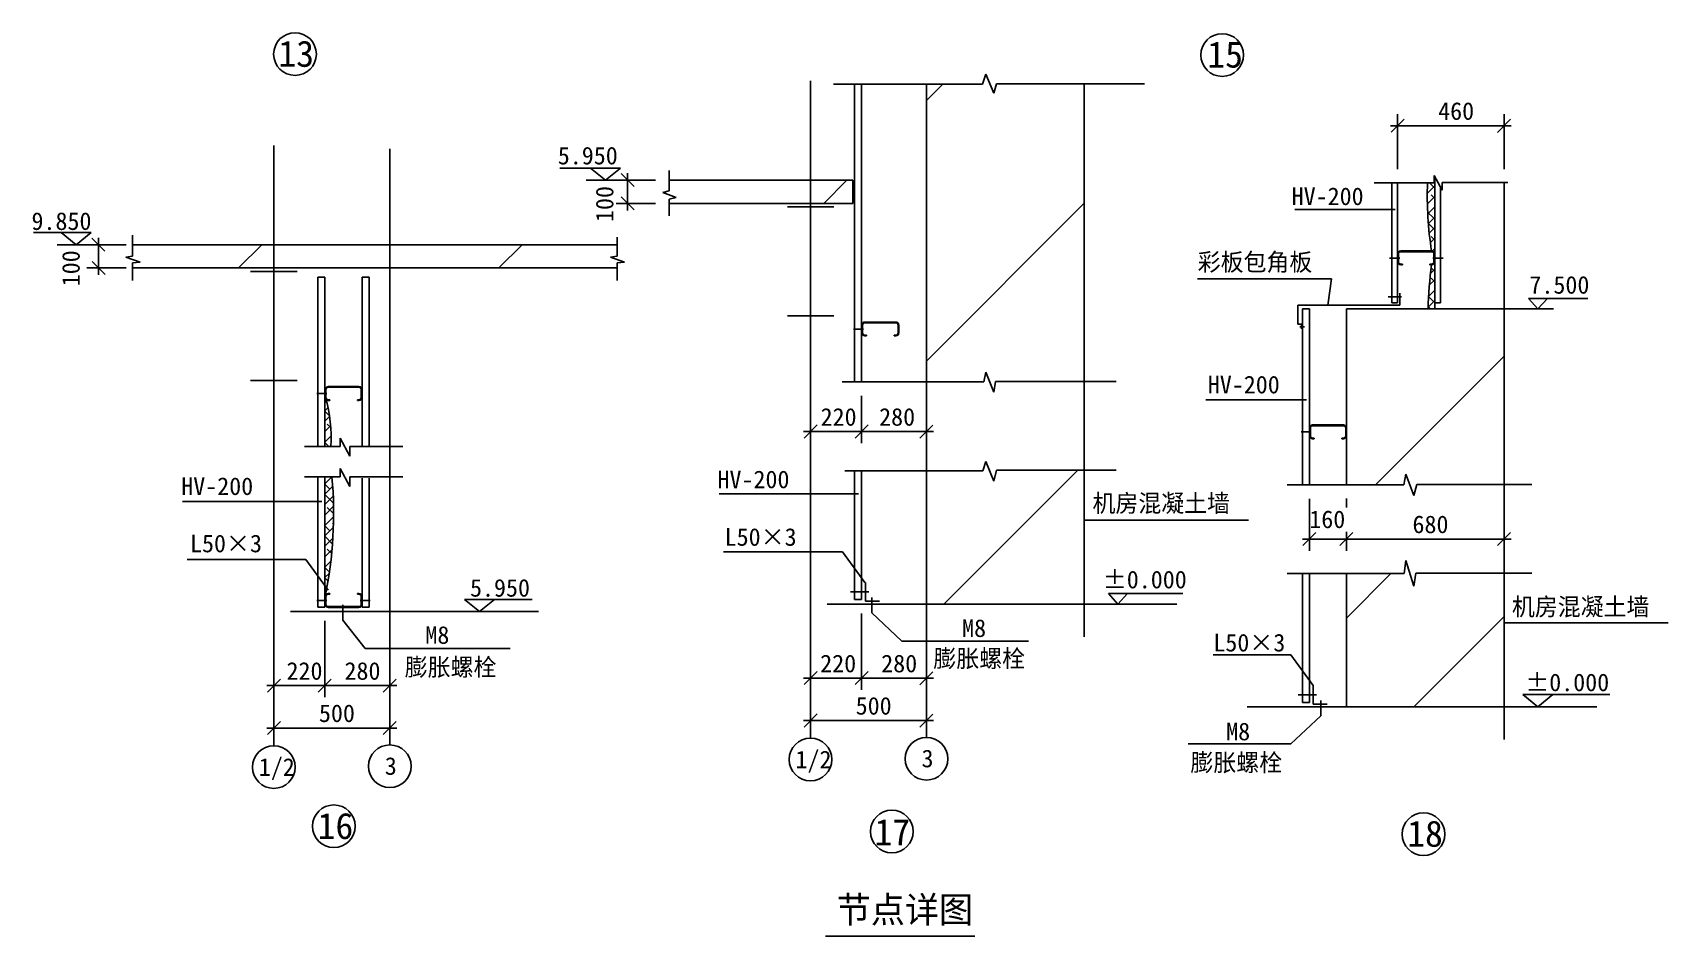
# Model space of a CAD drawing. Header units: metres. Extents: x 14794 to 21891, y 1575 to 10603.
# Drawn here: x 14794 to 21846, y 1575 to 5470 of the extents above; entities that cross this region are included whole.
import ezdxf

# ---------------------------------------------------------------- set-up
doc = ezdxf.new("R2010")
doc.units = ezdxf.units.M
doc.layers.add('TK', color=7, linetype='Continuous')
doc.layers.add('ZB', color=7, linetype='Continuous')
pattern_1 = [(45, (0, 0), (-561.266, 561.266), [])]

# ---------------------------------------------------------------- blocks, each defined once
blk = doc.blocks.new('_DIMX')
blk.add_line((-150, 0), (150, 0))
at = {"color": 6}
blk.add_lwpolyline([(-142.1, -142.1), (138.89, 138.89)], dxfattribs=at)

msp = doc.modelspace()

# ---------------------------------------------------------------- hatches: boundary and pattern name
h = msp.add_hatch()
h.set_pattern_fill('AN31C', scale=250)
h.set_pattern_definition(pattern_1)
h.paths.add_polyline_path([(18647.41, 3964.36), (18895.1, 3964.36), (18902.98, 4007.22), (18938.19, 3920.2), (18945.41, 3966.21), (19327.41, 3966.21), (19327.41, 5249.19), (18949.11, 5249.19), (18938.19, 5208.91), (18902.98, 5291.67), (18888.18, 5247.34), (18647.41, 5247.34)])
h = msp.add_hatch()
h.set_pattern_fill('AN31C', scale=250)
h.set_pattern_definition(pattern_1)
h.paths.add_polyline_path([(17538.39, 4834.09), (17538.39, 4781.12), (17516.54, 4781.12), (17560.24, 4759.24), (17538.39, 4759.24), (17538.39, 4734.09), (18147.41, 4734.09), (18147.41, 4834.09)])
h.paths.add_polyline_path([(18147.41, 4834.09), (18147.41, 4734.09), (18328.96, 4734.09), (18328.96, 4834.09)])
h = msp.add_hatch()
h.set_pattern_fill('ANSI38', scale=10)
h.paths.add_polyline_path([(20839.08, 4498.48), (20837.97, 4498.48), (20837.97, 4516.14, 0.41), (20825.07, 4529.03, -0.05), (20807.69, 4822.18), (20835.88, 4822.18), (20835.88, 4853.65), (20839.08, 4847.94)])
h = msp.add_hatch()
h.set_pattern_fill('AN31C', scale=250)
h.set_pattern_definition(pattern_1)
h.paths.add_polyline_path([(17313.09, 4455.98), (17313.09, 4481.12), (17334.94, 4481.12), (17291.24, 4503), (17313.09, 4503), (17313.09, 4555.98), (16333.21, 4555.98), (16333.21, 4455.98)])
h.paths.add_polyline_path([(15833.21, 4555.98), (15833.21, 4455.98), (16333.21, 4455.98), (16333.21, 4555.98)])
h.paths.add_polyline_path([(15833.21, 4455.98), (15833.21, 4555.98), (15224.19, 4555.98), (15224.19, 4503), (15202.34, 4503), (15246.04, 4481.12), (15224.19, 4481.12), (15224.19, 4455.98)])
h = msp.add_hatch()
h.set_pattern_fill('ANSI38', scale=10)
h.paths.add_polyline_path([(20810.16, 4279.03), (20839.08, 4279.03), (20839.08, 4306.11), (20839.08, 4498.48), (20837.97, 4498.48), (20837.97, 4482.41, -0.41), (20825.07, 4469.51, 0.03)])
h = msp.add_hatch()
h.set_pattern_fill('AN31C', scale=200)
h.set_pattern_definition([(45, (0, 0), (-449.013, 449.013), [])])
h.paths.add_polyline_path([(21138.13, 4279.03), (20458.13, 4279.03), (20458.13, 3520.85), (20704.74, 3520.85), (20713.7, 3567.5), (20748.91, 3475.2), (20761.51, 3522.7), (21138.13, 3522.7)])
h = msp.add_hatch()
h.set_pattern_fill('ANSI38', scale=10)
h.paths.add_polyline_path([(16053.21, 3685.61), (16079.26, 3685.61, 0.07), (16060.15, 3887.1, -0.25), (16054.47, 3897.79), (16054.47, 3914.27), (16053.21, 3914.27)])
h = msp.add_hatch()
h.set_pattern_fill('AN31C', scale=250)
h.set_pattern_definition(pattern_1)
h.paths.add_polyline_path([(18938.19, 3537.03), (18902.98, 3622.08), (18890.34, 3581.86), (18647.41, 3581.86), (18647.41, 3007.24), (19327.41, 3007.24), (19327.41, 3583.71), (18949.15, 3583.71)])
h = msp.add_hatch()
h.set_pattern_fill('ANSI38', scale=10)
h.paths.add_polyline_path([(16083.87, 3555.2), (16053.21, 3555.2), (16053.21, 3086.96), (16061.5, 3075.64, 0.07)])
h = msp.add_hatch()
h.set_pattern_fill('AN31C', scale=150)
h.set_pattern_definition([(45, (0, 0), (-336.76, 336.76), [])])
h.paths.add_polyline_path([(20748.91, 3083.64), (20713.7, 3195.44), (20706.66, 3138.36), (20458.13, 3138.36), (20458.13, 2563.73), (21138.13, 2563.73), (21138.13, 3140.21), (20757.36, 3140.21)])

# ---------------------------------------------------------------- linework, layer by layer
for p, q in [((18888.18, 5247.34), (18902.98, 5291.67)), ((18902.98, 5291.67), (18938.19, 5208.91)), ((18147.41, 5262.27), (18147.41, 2429.66)), ((18246.54, 5247.34), (18888.18, 5247.34)), ((18337.41, 5247.34), (18337.41, 3964.36)), ((18367.41, 5247.34), (18367.41, 3964.36)), ((18647.41, 5247.34), (18647.41, 2433.1)), ((18647.41, 5235.78), (18647.41, 3964.36)), ((18938.19, 5208.91), (18949.11, 5249.19)), ((18949.11, 5249.19), (19587.08, 5249.19)), ((19327.41, 5249.19), (19327.41, 2866.21)), ((20678.13, 4882.18), (20678.13, 5118.69)), ((21138.13, 4882.18), (21138.13, 5118.69)), ((20678.33, 5068.69), (21137.93, 5068.69)), ((15833.21, 4984.16), (15833.21, 2397.53)), ((15833.21, 4984.16), (15833.21, 2397.53)), ((16333.21, 4969.22), (16333.21, 2400.98)), ((17066.41, 4886), (17327.62, 4886)), ((17263.04, 4833.72), (17198.47, 4886)), ((17263.04, 4833.72), (17327.62, 4886)), ((17538.39, 4875.21), (17538.39, 4787.86)), ((17374.35, 4834.09), (17180.44, 4834.09)), ((17478.39, 4834.09), (17308.52, 4834.09)), ((17358.52, 4834.29), (17358.52, 4834.49)), ((17358.52, 4834.09), (17358.52, 4734.09)), ((18328.96, 4834.09), (17538.39, 4834.09)), ((18328.96, 4834.09), (18328.96, 4734.09)), ((20578.18, 4822.18), (20835.88, 4822.18)), ((20653.13, 4822.18), (20653.13, 4306.11)), ((20678.13, 4822.18), (20678.13, 4306.11)), ((20835.88, 4822.18), (20835.88, 4853.65)), ((20835.88, 4853.65), (20871.1, 4790.71)), ((20839.08, 4847.94), (20839.08, 4306.11)), ((20864.08, 4803.26), (20864.08, 4306.11)), ((20871.1, 4790.71), (20871.1, 4824.03)), ((20871.1, 4824.03), (21153.18, 4824.03)), ((21138.13, 4824.03), (21138.13, 2422.7)), ((17478.39, 4734.09), (17308.52, 4734.09)), ((17358.52, 4733.89), (17358.52, 4733.69)), ((17538.39, 4787.86), (17510.82, 4781.12)), ((17510.82, 4781.12), (17567.62, 4759.24)), ((17567.62, 4759.24), (17538.39, 4752.12)), ((17538.39, 4752.12), (17538.39, 4680.47)), ((18328.96, 4734.09), (17538.39, 4734.09)), ((18047.41, 4719.09), (18247.41, 4719.09)), ((18147.41, 4719.09), (18147.41, 4249.09)), ((14797.5, 4607.98), (15045.59, 4607.98)), ((14981.02, 4555.71), (14916.44, 4607.98)), ((14981.02, 4555.71), (15045.59, 4607.98)), ((15224.19, 4597.09), (15224.19, 4506.22)), ((17313.09, 4507.16), (17313.09, 4588.29)), ((15092.97, 4555.98), (14899.06, 4555.98)), ((15197.01, 4555.98), (15027.14, 4555.98)), ((15077.14, 4556.18), (15077.14, 4556.38)), ((15077.14, 4555.98), (15077.14, 4455.98)), ((17313.09, 4555.98), (15224.19, 4555.98)), ((20679.24, 4482.41), (20679.24, 4516.14)), ((20682.21, 4516.14), (20682.21, 4482.41)), ((20825.07, 4529.03), (20692.13, 4529.03)), ((20825.07, 4526.06), (20692.13, 4526.06)), ((20835, 4516.14), (20835, 4482.41)), ((20837.97, 4516.14), (20837.97, 4482.41)), ((15197.01, 4455.98), (15027.14, 4455.98)), ((15077.14, 4455.78), (15077.14, 4455.58)), ((15224.19, 4506.22), (15194.57, 4503)), ((15194.57, 4503), (15256.49, 4481.12)), ((15256.49, 4481.12), (15224.19, 4477.34)), ((15224.19, 4477.34), (15224.19, 4402.35)), ((17313.09, 4455.98), (15224.19, 4455.98)), ((17313.09, 4507.16), (17285.06, 4503)), ((17285.06, 4503), (17344.99, 4481.12)), ((17344.99, 4481.12), (17313.09, 4477.32)), ((17313.09, 4477.32), (17313.09, 4402.35)), ((17313.09, 4477.32), (17313.09, 4402.13)), ((20688.01, 4498.48), (20644.17, 4498.48)), ((20699.08, 4472.48), (20692.13, 4472.48)), ((20699.08, 4469.51), (20692.13, 4469.51)), ((20699.08, 4472.48), (20699.08, 4469.51)), ((20818.13, 4472.48), (20818.13, 4469.51)), ((20825.07, 4472.48), (20818.13, 4472.48)), ((20825.07, 4469.51), (20818.13, 4469.51)), ((20874.27, 4498.48), (20830.43, 4498.48)), ((15733.21, 4440.98), (15933.21, 4440.98)), ((15833.21, 4440.98), (15833.21, 3970.98)), ((16023.21, 4416.62), (16023.21, 3686.24)), ((16053.21, 4416.62), (16023.21, 4416.62)), ((16053.21, 4416.62), (16053.21, 3686.24)), ((16214.47, 4416.62), (16244.47, 4416.62)), ((16214.47, 4416.62), (16214.47, 3686.24)), ((16244.47, 4416.62), (16244.47, 3686.24)), ((19815.08, 4409.09), (20393.32, 4409.09)), ((20393.32, 4409.09), (20377.74, 4296.18)), ((20695.76, 4331.23), (20638.23, 4331.23)), ((20678.13, 4306.11), (20653.13, 4306.11)), ((20688.71, 4346.78), (20688.71, 4296.18)), ((20839.08, 4306.11), (20839.08, 4279.03)), ((20839.08, 4306.11), (20864.08, 4306.11)), ((18047.41, 4249.09), (18247.41, 4249.09)), ((20688.71, 4296.18), (20247.83, 4296.18)), ((20247.83, 4296.18), (20247.83, 4213.77)), ((20268.13, 4279.03), (20268.13, 3520.85)), ((20298.13, 4279.03), (20268.13, 4279.03)), ((20298.13, 4279.03), (20298.13, 3520.85)), ((20458.13, 4279.03), (21350.51, 4279.03)), ((20458.13, 4279.03), (20458.13, 3520.85)), ((18375.82, 4192.39), (18332.65, 4192.39)), ((18368.67, 4175.91), (18368.67, 4209.64)), ((18371.65, 4209.64), (18371.65, 4175.91)), ((18514.51, 4222.54), (18381.57, 4222.54)), ((18514.51, 4219.56), (18381.57, 4219.56)), ((18388.52, 4165.99), (18381.57, 4165.99)), ((18388.52, 4163.01), (18381.57, 4163.01)), ((18388.52, 4165.99), (18388.52, 4163.01)), ((18507.57, 4165.99), (18507.57, 4163.01)), ((18514.51, 4165.99), (18507.57, 4165.99)), ((18514.51, 4163.01), (18507.57, 4163.01)), ((18524.43, 4209.64), (18524.43, 4175.91)), ((18527.41, 4209.64), (18527.41, 4175.91)), ((20247.83, 4213.77), (20264.43, 4213.77)), ((20276.62, 4202.33), (20257.58, 4202.33)), ((20264.43, 4213.77), (20264.43, 4193.53)), ((15733.21, 3970.98), (15933.21, 3970.98)), ((18283.23, 3964.36), (18895.1, 3964.36)), ((18895.1, 3964.36), (18902.98, 4007.22)), ((18902.98, 4007.22), (18938.19, 3920.2)), ((18938.19, 3920.2), (18945.41, 3966.21)), ((18945.41, 3966.21), (19464.39, 3966.21)), ((16061.62, 3914.27), (16018.45, 3914.27)), ((16054.47, 3897.79), (16054.47, 3931.52)), ((16057.45, 3931.52), (16057.45, 3897.79)), ((16200.31, 3944.42), (16067.37, 3944.42)), ((16200.31, 3941.45), (16067.37, 3941.45)), ((16074.32, 3887.87), (16067.37, 3887.87)), ((16074.32, 3884.9), (16067.37, 3884.9)), ((16074.32, 3887.87), (16074.32, 3884.9)), ((16200.31, 3887.87), (16193.37, 3887.87)), ((16193.37, 3887.87), (16193.37, 3884.9)), ((16200.31, 3884.9), (16193.37, 3884.9)), ((16210.23, 3931.52), (16210.23, 3897.79)), ((16213.21, 3931.52), (16213.21, 3897.79)), ((18147.41, 3904.36), (18147.41, 3700.59)), ((18367.41, 3904.36), (18367.41, 3700.59)), ((18367.41, 3904.36), (18367.41, 3700.59)), ((18647.41, 3904.36), (18647.41, 3700.59)), ((18367.21, 3750.59), (18147.61, 3750.59)), ((18367.61, 3750.59), (18647.21, 3750.59)), ((20306.53, 3748.88), (20263.37, 3748.88)), ((20299.39, 3732.41), (20299.39, 3766.14)), ((20302.37, 3766.14), (20302.37, 3732.41)), ((20445.23, 3779.03), (20312.29, 3779.03)), ((20445.23, 3776.06), (20312.29, 3776.06)), ((20455.15, 3766.14), (20455.15, 3732.41)), ((20458.13, 3766.14), (20458.13, 3732.41)), ((15965.49, 3685.61), (16118.85, 3685.61)), ((16118.85, 3721.96), (16160.44, 3644.08)), ((16118.85, 3685.61), (16118.85, 3721.96)), ((16160.44, 3685.61), (16389.18, 3685.61)), ((16160.44, 3644.08), (16160.44, 3685.61)), ((20319.23, 3722.48), (20312.29, 3722.48)), ((20319.23, 3719.51), (20312.29, 3719.51)), ((20319.23, 3722.48), (20319.23, 3719.51)), ((20438.29, 3722.48), (20438.29, 3719.51)), ((20445.23, 3722.48), (20438.29, 3722.48)), ((20445.23, 3719.51), (20438.29, 3719.51)), ((18890.34, 3581.86), (18902.98, 3622.08)), ((18902.98, 3622.08), (18938.19, 3537.03)), ((15965.49, 3555.2), (16118.85, 3555.2)), ((16023.21, 3555.2), (16023.21, 2994.49)), ((16053.21, 3555.2), (16053.21, 2994.49)), ((16118.85, 3555.2), (16118.85, 3591.55)), ((16118.85, 3591.55), (16160.44, 3513.67)), ((16160.44, 3513.67), (16160.44, 3555.2)), ((16160.44, 3555.2), (16389.18, 3555.2)), ((16214.47, 3549.74), (16214.47, 2994.49)), ((16244.47, 3549.74), (16244.47, 2994.49)), ((18295.01, 3581.86), (18890.34, 3581.86)), ((18337.41, 3581.86), (18337.41, 3026.62)), ((18367.41, 3581.86), (18367.41, 3026.62)), ((18647.41, 3581.86), (18647.41, 3007.24)), ((18938.19, 3537.03), (18949.15, 3583.71)), ((18949.15, 3583.71), (19464.39, 3583.71)), ((19327.41, 3583.71), (19327.41, 3017.74)), ((20704.74, 3520.85), (20713.7, 3567.5)), ((20713.7, 3567.5), (20748.91, 3475.2)), ((20202.85, 3520.85), (20704.74, 3520.85)), ((20298.13, 3460.85), (20298.13, 3237.29)), ((20458.13, 3462.7), (20458.13, 3423.9)), ((20748.91, 3475.2), (20761.51, 3522.7)), ((20761.51, 3522.7), (21256.77, 3522.7)), ((21138.13, 3462.7), (21138.13, 3237.29)), ((19327.41, 3369.42), (20036.2, 3369.42)), ((20458.13, 3317.86), (20458.13, 3237.29)), ((20298.33, 3287.29), (20457.93, 3287.29)), ((20458.13, 3314.3), (20458.13, 3237.29)), ((20458.33, 3287.29), (21137.93, 3287.29)), ((15970.8, 3199.49), (16067.4, 3067.59)), ((18285, 3231.62), (18381.6, 3099.71)), ((20706.66, 3138.36), (20713.7, 3195.44)), ((20713.7, 3195.44), (20748.91, 3083.64)), ((20202.85, 3138.36), (20706.66, 3138.36)), ((20268.13, 3138.36), (20268.13, 2583.11)), ((20298.13, 3138.36), (20298.13, 2583.11)), ((20458.13, 3138.36), (20458.13, 2563.73)), ((20748.91, 3083.64), (20757.36, 3140.21)), ((20757.36, 3140.21), (21256.77, 3140.21)), ((21138.13, 3140.21), (21138.13, 2574.24)), ((16054.47, 3039.61), (16053.21, 3039.61)), ((16054.47, 3039.61), (16054.47, 3005.88)), ((16057.45, 3005.88), (16057.45, 3039.61)), ((16074.32, 3052.5), (16067.37, 3052.5)), ((16074.32, 3049.53), (16067.37, 3049.53)), ((16074.32, 3049.53), (16074.32, 3052.5)), ((16193.37, 3049.53), (16193.37, 3052.5)), ((16200.31, 3052.5), (16193.37, 3052.5)), ((16200.31, 3049.53), (16193.37, 3049.53)), ((16210.23, 3005.88), (16210.23, 3039.61)), ((16213.21, 3005.88), (16213.21, 3039.61)), ((18398.6, 3060.12), (18319, 3060.12)), ((18384.35, 3099.71), (18384.35, 3019.22)), ((18411.45, 3035.52), (18411.45, 2969.3)), ((15904.74, 2975.12), (16973.89, 2975.12)), ((16061.62, 3023.13), (16018.45, 3023.13)), ((16023.21, 2994.49), (16053.21, 2994.49)), ((16200.31, 2995.95), (16067.37, 2995.95)), ((16200.31, 2992.98), (16067.37, 2992.98)), ((16130.27, 3003.4), (16130.27, 2937.18)), ((16206.07, 3023.13), (16249.23, 3023.13)), ((16244.47, 2994.49), (16214.47, 2994.49)), ((16720.54, 2974.92), (16655.96, 3027.2)), ((16655.96, 3027.2), (16946.47, 3027.2)), ((16720.54, 2974.92), (16785.12, 3027.2)), ((18218.94, 3007.24), (19726.18, 3007.24)), ((18337.41, 3026.62), (18367.41, 3026.62)), ((18367.41, 2966.62), (18367.41, 2637.79)), ((18384.35, 3019.22), (18444.54, 3019.22)), ((18540.69, 2847.62), (18411.45, 2969.3)), ((18647.41, 2966.62), (18647.41, 2637.79)), ((16053.21, 2934.49), (16053.21, 2605.66)), ((16226.49, 2815.5), (16130.27, 2937.18)), ((16333.21, 2934.49), (16333.21, 2605.66)), ((18147.41, 2906.62), (18147.41, 2637.79)), ((18367.41, 2906.62), (18367.41, 2637.79)), ((21138.13, 2925.91), (21845.64, 2925.91)), ((15833.21, 2874.49), (15833.21, 2605.66)), ((16053.21, 2874.49), (16053.21, 2605.66)), ((18147.41, 2846.62), (18147.41, 2455.01)), ((18647.41, 2846.62), (18647.41, 2455.01)), ((15833.21, 2814.49), (15833.21, 2422.88)), ((16333.21, 2814.49), (16333.21, 2422.88)), ((20218.47, 2788.11), (20315.07, 2656.2)), ((18367.21, 2687.79), (18147.61, 2687.79)), ((18367.61, 2687.79), (18647.21, 2687.79)), ((16053.01, 2655.66), (15833.41, 2655.66)), ((16053.41, 2655.66), (16333.01, 2655.66)), ((20329.32, 2616.61), (20249.72, 2616.61)), ((20315.07, 2656.2), (20315.07, 2575.72)), ((21283.57, 2564.39), (21218.99, 2616.67)), ((21218.99, 2616.67), (21594.05, 2616.67)), ((21283.57, 2564.39), (21348.14, 2616.67)), ((20029.66, 2563.73), (21536.9, 2563.73)), ((20268.13, 2583.11), (20298.13, 2583.11)), ((20315.07, 2575.72), (20375.26, 2575.72)), ((20347.72, 2592.02), (20347.72, 2525.8)), ((15833.41, 2472.88), (16333.01, 2472.88)), ((18147.61, 2505.01), (18647.21, 2505.01)), ((20218.47, 2404.11), (20347.72, 2525.8)), ((18212.3, 1575.26), (18855.39, 1575.26))]:
    msp.add_line(p, q)
for centre, radius, start, end in [((22295.41, 4763.3), 1488.88, 177.73, 189.05), ((20692.13, 4516.14), 12.9, 90, 180), ((20692.13, 4516.14), 9.92, 90, 180), ((20825.07, 4516.14), 12.9, 360, 90), ((20825.07, 4516.14), 9.92, 360, 90), ((20692.13, 4482.41), 12.9, 180, 270), ((20692.13, 4482.41), 9.92, 180, 270), ((22425.08, 4248.39), 1615.21, 172.13, 178.91), ((20825.07, 4482.41), 12.9, 270, 360), ((20825.07, 4482.41), 9.92, 270, 360), ((18381.57, 4209.64), 12.9, 90, 180), ((18381.57, 4175.91), 12.9, 180, 270), ((18381.57, 4209.64), 9.92, 90, 180), ((18381.57, 4175.91), 9.92, 180, 270), ((18514.51, 4209.64), 12.9, 360, 90), ((18514.51, 4209.64), 9.92, 360, 90), ((18514.51, 4175.91), 12.9, 270, 360), ((18514.51, 4175.91), 9.92, 270, 360), ((16067.37, 3931.52), 12.9, 90, 180), ((16067.37, 3897.79), 12.9, 180, 270), ((16067.37, 3931.52), 9.92, 90, 180), ((15380.58, 3720.99), 699.58, 357.1, 14.64), ((16067.37, 3897.79), 9.92, 180, 270), ((16200.31, 3931.52), 12.9, 360, 90), ((16200.31, 3931.52), 9.92, 360, 90), ((16200.31, 3897.79), 9.92, 270, 360), ((16200.31, 3897.79), 12.9, 270, 360), ((20312.29, 3766.14), 12.9, 90, 180), ((20312.29, 3766.14), 9.92, 90, 180), ((20445.23, 3766.14), 12.9, 360, 90), ((20445.23, 3766.14), 9.92, 360, 90), ((20312.29, 3732.41), 12.9, 180, 270), ((20312.29, 3732.41), 9.92, 180, 270), ((20445.23, 3732.41), 12.9, 270, 360), ((20445.23, 3732.41), 9.92, 270, 360), ((14317.24, 3397.28), 1773.67, 348.37, 5.11), ((16067.37, 3039.61), 12.9, 90, 180), ((16067.37, 3039.61), 9.92, 90, 180), ((16200.31, 3039.61), 12.9, 0, 90), ((16200.31, 3039.61), 9.92, 0, 90), ((16067.37, 3005.88), 12.9, 180, 270), ((16067.37, 3005.88), 9.92, 180, 270), ((16200.31, 3005.88), 12.9, 270, 0), ((16200.31, 3005.88), 9.92, 270, 0)]:
    msp.add_arc(centre, radius, start, end)
at = {"layer": 'TK'}
for centre in [(15924.46, 5377.76), (19922.38, 5373.68), (16091.78, 2049.39), (18497.75, 2026.59), (20790.36, 2015.42)]:
    msp.add_circle(centre, 92, dxfattribs=at)
at = {"layer": 'ZB'}
for p, q in [((20668.39, 4707.86), (20234.85, 4707.86)), ((21242.72, 4323.82), (21283.65, 4279.03)), ((21498.07, 4323.82), (21242.72, 4323.82)), ((21324.59, 4323.82), (21283.65, 4279.03)), ((20285.42, 3887.98), (19852.26, 3887.98)), ((18354.7, 3481.97), (17753.68, 3481.97)), ((16040.5, 3449.85), (15439.78, 3449.85)), ((15970.8, 3199.49), (15460.21, 3199.49)), ((18285, 3231.62), (17771.81, 3231.62)), ((19432, 3052.02), (19472.94, 3007.24)), ((19752.24, 3052.02), (19432, 3052.02)), ((19513.87, 3052.02), (19472.94, 3007.24)), ((18540.69, 2847.62), (19087.22, 2847.62)), ((16226.49, 2815.5), (16851.77, 2815.5)), ((20218.47, 2788.11), (19883.22, 2788.11)), ((20218.47, 2404.11), (19775.35, 2404.11))]:
    msp.add_line(p, q, dxfattribs=at)
for centre in [(16333.21, 2308.11), (18147.41, 2337.18), (18647.41, 2340.63), (15833.21, 2304.67)]:
    msp.add_circle(centre, 92, dxfattribs=at)

# ---------------------------------------------------------------- block references
at = {"xscale": 0.2, "yscale": 0.2, "zscale": 0.2}
for p, rotation in [((20678.13, 5068.69), 180), ((17358.52, 4834.09), 270), ((17358.52, 4734.09), 90), ((15077.14, 4555.98), 270), ((15077.14, 4455.98), 90), ((18147.41, 3750.59), 180), ((18367.41, 3750.59), 180), ((20298.13, 3287.29), 180), ((15833.21, 2655.66), 180), ((18147.41, 2687.79), 180), ((18367.41, 2687.79), 180), ((15833.21, 2472.88), 180), ((18147.41, 2505.01), 180)]:
    msp.add_blockref('_DIMX', p, dxfattribs=dict(at, rotation=rotation))
for p in [(21138.13, 5068.69), (18647.41, 3750.59), (20458.13, 3287.29), (21138.13, 3287.29), (16053.21, 2655.66), (16333.21, 2655.66), (18647.41, 2687.79), (16333.21, 2472.88), (18647.41, 2505.01)]:
    msp.add_blockref('_DIMX', p, dxfattribs=at)

# ---------------------------------------------------------------- texts
for s, p in [('460', (20853.36, 5094.26)), ('5.950', (17057.55, 4902.17)), ('HV-200', (20221.8, 4726.88)), ('9.850', (14788.28, 4619.71)), ('彩板包角板', (19816.6, 4443.47)), ('7.500', (21246.86, 4345.02)), ('HV-200', (19860.17, 3915.16)), ('220', (18190.79, 3775.88)), ('280', (18443.05, 3775.88)), ('HV-200', (15434.02, 3477.21)), ('HV-200', (17746.11, 3506.56)), ('机房混凝土墙', (19362.98, 3403.92)), ('160', (20297.8, 3334.57)), ('680', (20742.64, 3312.86)), ('L50×3', (17777.01, 3258.35)), ('L50×3', (15471.77, 3230.37)), ('5.950', (16679.08, 3039.05)), ('±0.000', (19407.42, 3074.84)), ('机房混凝土墙', (21171.36, 2957.67)), ('M8', (16486.6, 2835.84)), ('M8', (18800.8, 2865.45)), ('膨胀螺栓', (18677.03, 2734.77)), ('L50×3', (19884.09, 2802.91)), ('220', (15887.86, 2680.95)), ('280', (16137.86, 2680.95)), ('膨胀螺栓', (16397.9, 2697.61)), ('220', (18188.97, 2713.07)), ('280', (18452.06, 2713.07)), ('±0.000', (21228.97, 2631.63)), ('500', (16027.72, 2498.61)), ('500', (18341.92, 2530.73)), ('M8', (19939.44, 2420.06)), ('1/2', (15768.36, 2266.67)), ('3', (16311.59, 2271.17)), ('1/2', (18082.56, 2299.18)), ('3', (18625.79, 2303.68)), ('膨胀螺栓', (19785.57, 2286.36))]:
    msp.add_text(s, height=76).set_placement(p)
for p in [(17297.3, 4653.88), (14996.15, 4376.81)]:
    msp.add_text('100', height=76, rotation=90).set_placement(p)
at = {"layer": 'TK'}
for s, p in [('13', (15852.82, 5322.83)), ('15', (19858.1, 5319.38)), ('16', (16022.07, 1994.46)), ('17', (18423.13, 1967.55)), ('18', (20719.94, 1961.08)), ('节点详图', (18260.3, 1633.72))]:
    msp.add_text(s, height=113, dxfattribs=at).set_placement(p)

doc.saveas('drawing.dxf')
